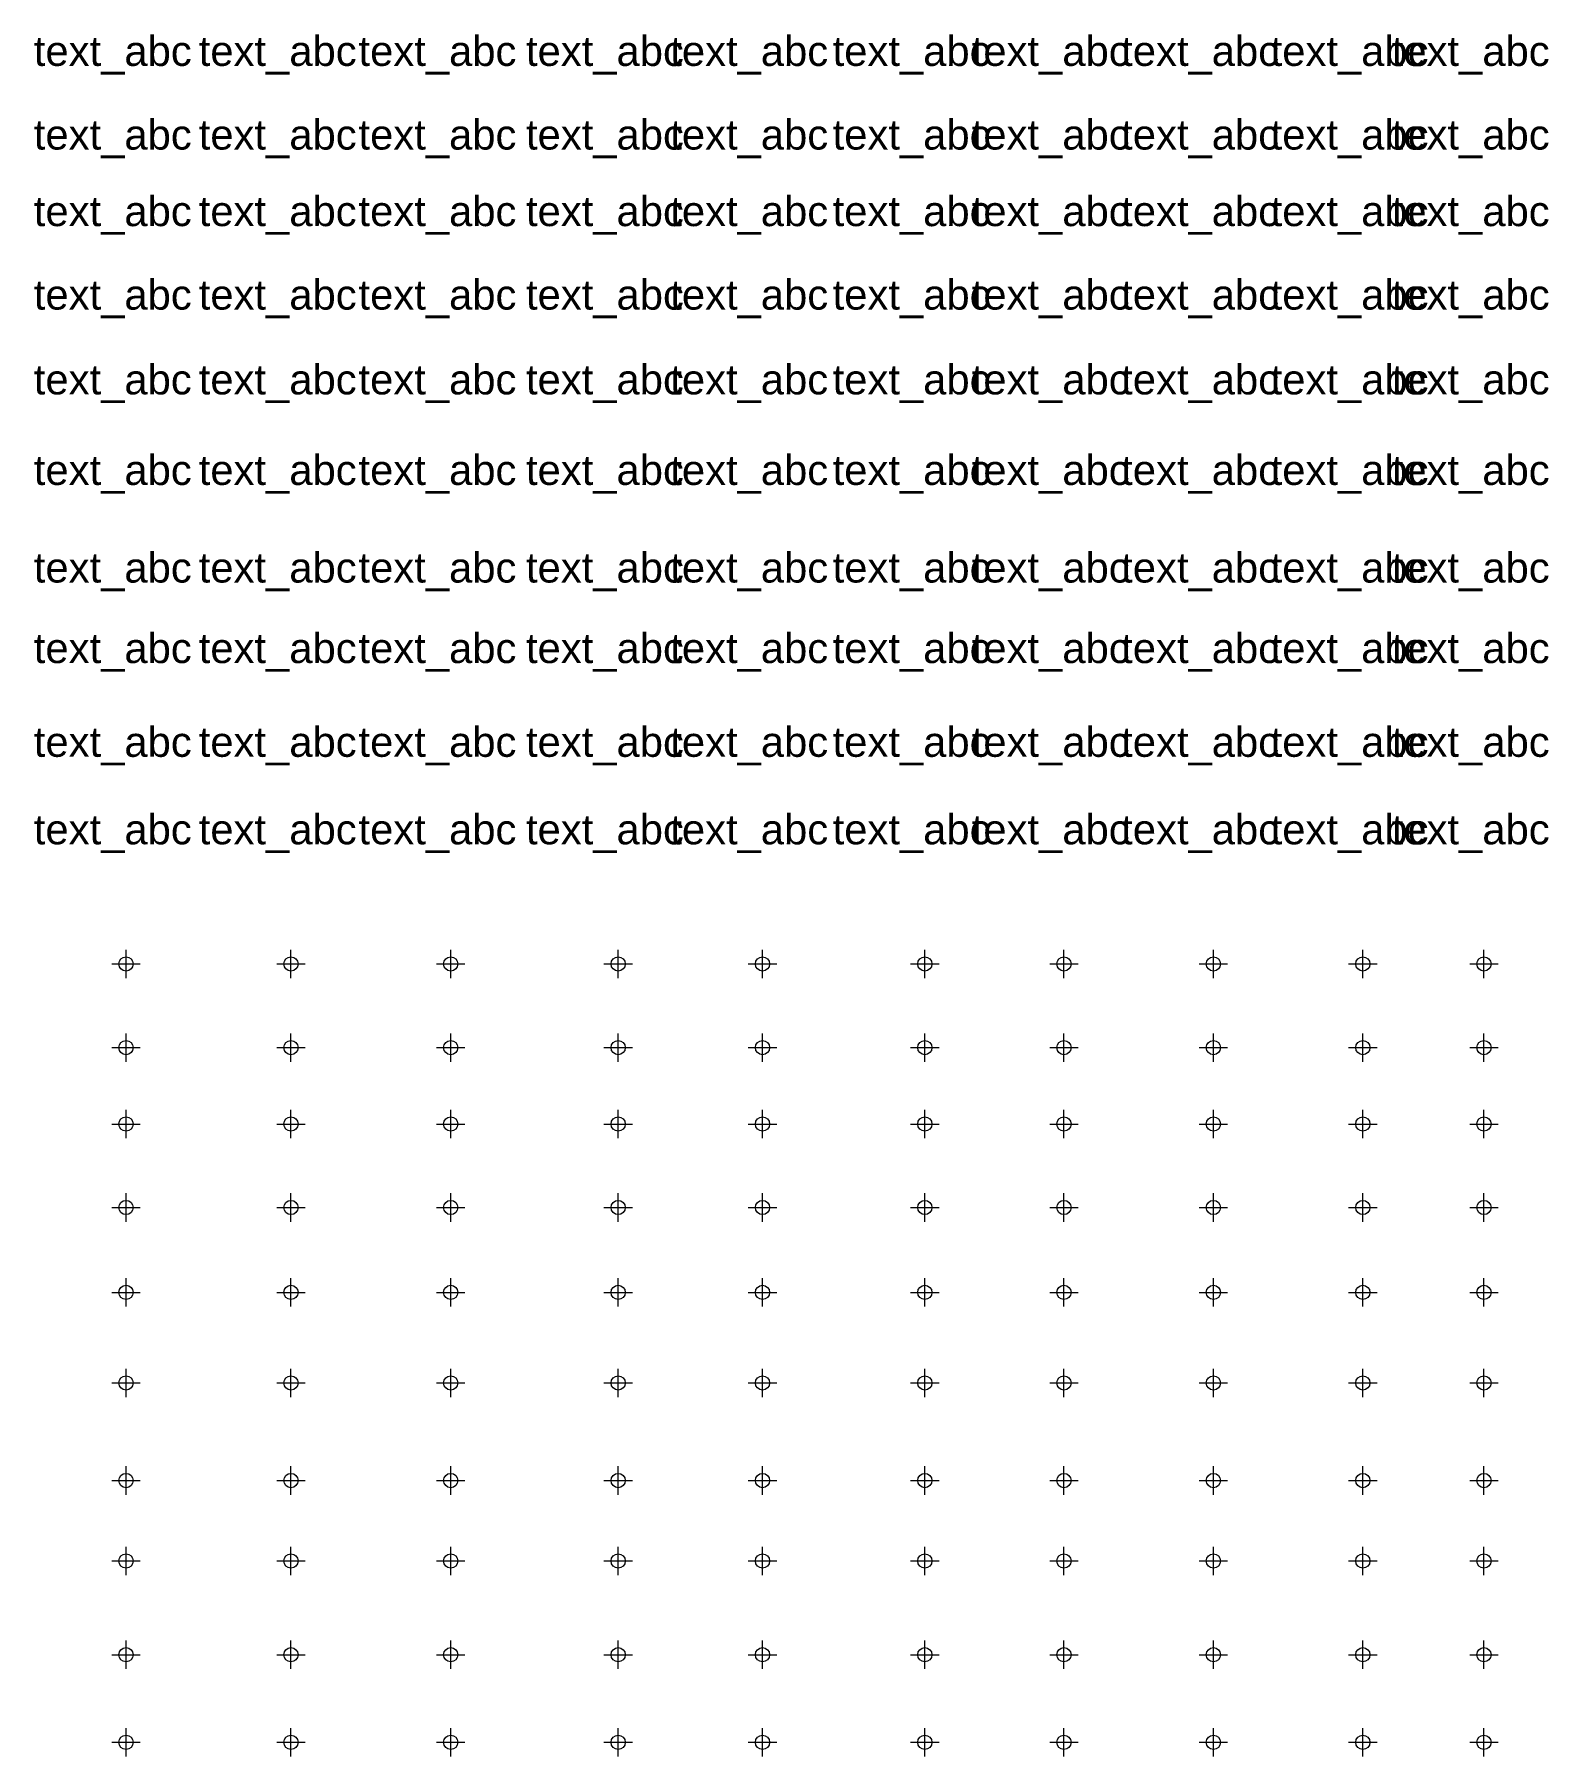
# Model space of a CAD drawing. Header units: inches. Extents: x 1.4 to 22.6, y 3.1 to 27.3.
import ezdxf

# ---------------------------------------------------------------- set-up
doc = ezdxf.new("R2010")
doc.units = ezdxf.units.IN
doc.header["$MEASUREMENT"] = 0
doc.header["$PDMODE"] = 34
doc.header["$PDSIZE"] = 0.2
doc.layers.add('Bod-cislo', color=191, linetype='Continuous')
doc.layers.add('bod-oznac', color=6, linetype='Continuous')
doc.styles.get("Standard").update_dxf_attribs({"font": 'arial.ttf'})

msp = doc.modelspace()

# ---------------------------------------------------------------- linework, layer by layer
at = {"layer": 'bod-oznac', "linetype": 'Continuous', "lineweight": 0}
for p in [(2.663, 14.23, 170.631), (4.979, 14.23, 170.631), (7.223, 14.23, 170.631), (9.575, 14.23, 170.631), (11.602, 14.23, 170.631), (13.882, 14.23, 170.631), (15.836, 14.23, 170.631), (17.935, 14.23, 170.631), (20.034, 14.23, 170.631), (21.735, 14.23, 170.631), (2.663, 13.055, 170.631), (4.979, 13.055, 170.631), (7.223, 13.055, 170.631), (9.575, 13.055, 170.631), (11.602, 13.055, 170.631), (13.882, 13.055, 170.631), (15.836, 13.055, 170.631), (17.935, 13.055, 170.631), (20.034, 13.055, 170.631), (21.735, 13.055, 170.631), (2.663, 11.981, 170.631), (4.979, 11.981, 170.631), (7.223, 11.981, 170.631), (9.575, 11.981, 170.631), (11.602, 11.981, 170.631), (13.882, 11.981, 170.631), (15.836, 11.981, 170.631), (17.935, 11.981, 170.631), (20.034, 11.981, 170.631), (21.735, 11.981, 170.631), (2.663, 10.808, 170.631), (4.979, 10.808, 170.631), (7.223, 10.808, 170.631), (9.575, 10.808, 170.631), (11.602, 10.808, 170.631), (13.882, 10.808, 170.631), (15.836, 10.808, 170.631), (17.935, 10.808, 170.631), (20.034, 10.808, 170.631), (21.735, 10.808, 170.631), (2.663, 9.616, 170.631), (4.979, 9.616, 170.631), (7.223, 9.616, 170.631), (9.575, 9.616, 170.631), (11.602, 9.616, 170.631), (13.882, 9.616, 170.631), (15.836, 9.616, 170.631), (17.935, 9.616, 170.631), (20.034, 9.616, 170.631), (21.735, 9.616, 170.631), (2.663, 8.344, 170.631), (4.979, 8.344, 170.631), (7.223, 8.344, 170.631), (9.575, 8.344, 170.631), (11.602, 8.344, 170.631), (13.882, 8.344, 170.631), (15.836, 8.344, 170.631), (17.935, 8.344, 170.631), (20.034, 8.344, 170.631), (21.735, 8.344, 170.631), (2.663, 6.973, 170.631), (4.979, 6.973, 170.631), (7.223, 6.973, 170.631), (9.575, 6.973, 170.631), (11.602, 6.973, 170.631), (13.882, 6.973, 170.631), (15.836, 6.973, 170.631), (17.935, 6.973, 170.631), (20.034, 6.973, 170.631), (21.735, 6.973, 170.631), (2.663, 5.843, 170.631), (4.979, 5.843, 170.631), (7.223, 5.843, 170.631), (9.575, 5.843, 170.631), (11.602, 5.843, 170.631), (13.882, 5.843, 170.631), (15.836, 5.843, 170.631), (17.935, 5.843, 170.631), (20.034, 5.843, 170.631), (21.735, 5.843, 170.631), (2.663, 4.526, 170.631), (4.979, 4.526, 170.631), (7.223, 4.526, 170.631), (9.575, 4.526, 170.631), (11.602, 4.526, 170.631), (13.882, 4.526, 170.631), (15.836, 4.526, 170.631), (17.935, 4.526, 170.631), (20.034, 4.526, 170.631), (21.735, 4.526, 170.631), (2.663, 3.296, 170.631), (4.979, 3.296, 170.631), (7.223, 3.296, 170.631), (9.575, 3.296, 170.631), (11.602, 3.296, 170.631), (13.882, 3.296, 170.631), (15.836, 3.296, 170.631), (17.935, 3.296, 170.631), (20.034, 3.296, 170.631), (21.735, 3.296, 170.631)]:
    msp.add_point(p, dxfattribs=at)

# ---------------------------------------------------------------- texts
at = {"layer": 'Bod-cislo', "linetype": 'Continuous', "lineweight": 0}
for p in [(1.368, 26.844, 225.518), (3.684, 26.844, 225.518), (5.928, 26.844, 225.518), (8.28, 26.844, 225.518), (10.307, 26.844, 225.518), (12.587, 26.844, 225.518), (14.541, 26.844, 225.518), (16.64, 26.844, 225.518), (18.739, 26.844, 225.518), (20.44, 26.844, 225.518), (1.368, 25.669, 225.518), (3.684, 25.669, 225.518), (5.928, 25.669, 225.518), (8.28, 25.669, 225.518), (10.307, 25.669, 225.518), (12.587, 25.669, 225.518), (14.541, 25.669, 225.518), (16.64, 25.669, 225.518), (18.739, 25.669, 225.518), (20.44, 25.669, 225.518), (1.368, 24.594, 225.518), (3.684, 24.594, 225.518), (5.928, 24.594, 225.518), (8.28, 24.594, 225.518), (10.307, 24.594, 225.518), (12.587, 24.594, 225.518), (14.541, 24.594, 225.518), (16.64, 24.594, 225.518), (18.739, 24.594, 225.518), (20.44, 24.594, 225.518), (1.368, 23.421, 225.518), (3.684, 23.421, 225.518), (5.928, 23.421, 225.518), (8.28, 23.421, 225.518), (10.307, 23.421, 225.518), (12.587, 23.421, 225.518), (14.541, 23.421, 225.518), (16.64, 23.421, 225.518), (18.739, 23.421, 225.518), (20.44, 23.421, 225.518), (1.368, 22.23, 225.518), (3.684, 22.23, 225.518), (5.928, 22.23, 225.518), (8.28, 22.23, 225.518), (10.307, 22.23, 225.518), (12.587, 22.23, 225.518), (14.541, 22.23, 225.518), (16.64, 22.23, 225.518), (18.739, 22.23, 225.518), (20.44, 22.23, 225.518), (1.368, 20.958, 225.518), (3.684, 20.958, 225.518), (5.928, 20.958, 225.518), (8.28, 20.958, 225.518), (10.307, 20.958, 225.518), (12.587, 20.958, 225.518), (14.541, 20.958, 225.518), (16.64, 20.958, 225.518), (18.739, 20.958, 225.518), (20.44, 20.958, 225.518), (1.368, 19.587, 225.518), (3.684, 19.587, 225.518), (5.928, 19.587, 225.518), (8.28, 19.587, 225.518), (10.307, 19.587, 225.518), (12.587, 19.587, 225.518), (14.541, 19.587, 225.518), (16.64, 19.587, 225.518), (18.739, 19.587, 225.518), (20.44, 19.587, 225.518), (1.368, 18.456, 225.518), (3.684, 18.456, 225.518), (5.928, 18.456, 225.518), (8.28, 18.456, 225.518), (10.307, 18.456, 225.518), (12.587, 18.456, 225.518), (14.541, 18.456, 225.518), (16.64, 18.456, 225.518), (18.739, 18.456, 225.518), (20.44, 18.456, 225.518), (1.368, 17.139, 225.518), (3.684, 17.139, 225.518), (5.928, 17.139, 225.518), (8.28, 17.139, 225.518), (10.307, 17.139, 225.518), (12.587, 17.139, 225.518), (14.541, 17.139, 225.518), (16.64, 17.139, 225.518), (18.739, 17.139, 225.518), (20.44, 17.139, 225.518), (1.368, 15.91, 225.518), (3.684, 15.91, 225.518), (5.928, 15.91, 225.518), (8.28, 15.91, 225.518), (10.307, 15.91, 225.518), (12.587, 15.91, 225.518), (14.541, 15.91, 225.518), (16.64, 15.91, 225.518), (18.739, 15.91, 225.518), (20.44, 15.91, 225.518)]:
    msp.add_text('text_abc', height=0.42, dxfattribs=at).set_placement(p)

doc.saveas('drawing.dxf')
